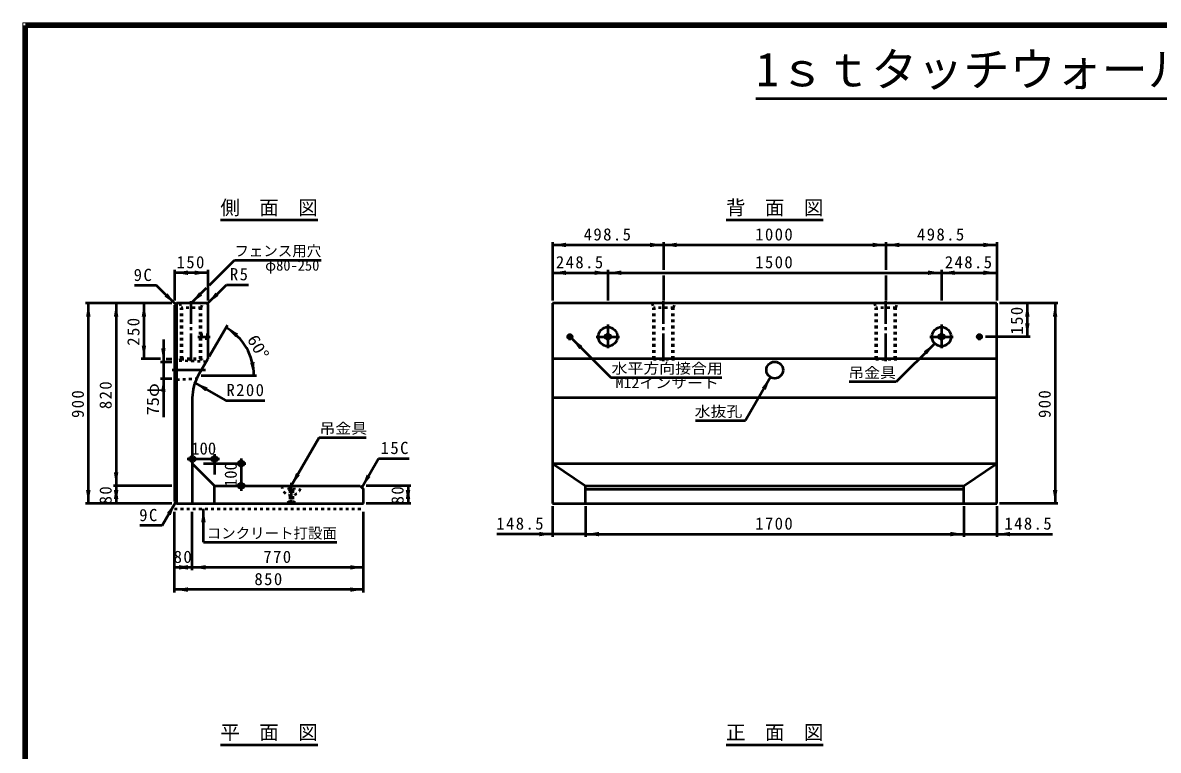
# Model space of a CAD drawing. Units: millimetres, scale not verified. Extents: x 100 to 4105, y 100 to 2870.
# Drawn here: x 100 to 2142, y 1562 to 2870 of the extents above; entities that cross this region are included whole.
import ezdxf
from ezdxf.enums import TextEntityAlignment as Align

# ---------------------------------------------------------------- set-up
doc = ezdxf.new("R2010")
doc.units = ezdxf.units.MM
doc.header["$LTSCALE"] = 5
doc.linetypes.add('USER2', pattern=[13.4, 10, -1.2, 1, -1.2])
doc.linetypes.add('USER3', pattern=[2.2, 1, -1.2])
doc.layers.add('V-nasSTD', color=7, linetype='Continuous', lineweight=50)
doc.styles.add('ＭＳ ゴシック', font='')
doc.styles.get('ＭＳ ゴシック').set_extended_font_data('MS Gothic')

msp = doc.modelspace()

# ---------------------------------------------------------------- hatches: boundary and pattern name
at = {"layer": 'V-nasSTD'}
for points in [[(1076.993, 2470.355), (1076.993, 2466.355), (1052.993, 2470.355), (1076.993, 2474.355)], [(1228.393, 2470.355), (1228.393, 2474.355), (1252.393, 2470.355), (1228.393, 2466.355)], [(1276.393, 2470.355), (1276.393, 2466.355), (1252.393, 2470.355), (1276.393, 2474.355)], [(1628.393, 2470.355), (1628.393, 2474.355), (1652.393, 2470.355), (1628.393, 2466.355)], [(1676.393, 2470.355), (1676.393, 2466.355), (1652.393, 2470.355), (1676.393, 2474.355)], [(1827.793, 2470.355), (1827.793, 2474.355), (1851.793, 2470.355), (1827.793, 2466.355)], [(396.993, 2420.355), (396.993, 2416.355), (372.993, 2420.355), (396.993, 2424.355)], [(408.993, 2420.355), (408.993, 2424.355), (432.993, 2420.355), (408.993, 2416.355)], [(1076.993, 2420.355), (1076.993, 2416.355), (1052.993, 2420.355), (1076.993, 2424.355)], [(1128.393, 2420.355), (1128.393, 2424.355), (1152.393, 2420.355), (1128.393, 2416.355)], [(1176.393, 2420.355), (1176.393, 2416.355), (1152.393, 2420.355), (1176.393, 2424.355)], [(1728.393, 2420.355), (1728.393, 2424.355), (1752.393, 2420.355), (1728.393, 2416.355)], [(1776.393, 2420.355), (1776.393, 2416.355), (1752.393, 2420.355), (1776.393, 2424.355)], [(1827.793, 2420.355), (1827.793, 2424.355), (1851.793, 2420.355), (1827.793, 2416.355)], [(357.823, 2380.525), (360.651, 2383.354), (374.793, 2363.555), (354.994, 2377.697)], [(419.964, 2382.325), (422.792, 2379.497), (402.993, 2365.355), (417.135, 2385.154)], [(449.378, 2381.74), (452.206, 2378.911), (432.407, 2364.769), (446.55, 2384.568)], [(217.993, 2341.355), (213.993, 2341.355), (217.993, 2365.355), (221.993, 2341.355)], [(267.993, 2341.355), (263.993, 2341.355), (267.993, 2365.355), (271.993, 2341.355)], [(317.993, 2341.355), (313.993, 2341.355), (317.993, 2365.355), (321.993, 2341.355)], [(1906.793, 2341.355), (1902.793, 2341.355), (1906.793, 2365.355), (1910.793, 2341.355)], [(1956.793, 2341.355), (1952.793, 2341.355), (1956.793, 2365.355), (1960.793, 2341.355)], [(1906.793, 2329.355), (1910.793, 2329.355), (1906.793, 2305.355), (1902.793, 2329.355)], [(484.996, 2307.738), (482.615, 2304.524), (465.711, 2322.024), (487.377, 2310.952)], [(317.993, 2289.355), (321.993, 2289.355), (317.993, 2265.355), (313.993, 2289.355)], [(1103.851, 2285.697), (1106.679, 2288.526), (1086.88, 2302.668), (1101.022, 2282.869)], [(1723.26, 2276.222), (1720.432, 2279.051), (1740.231, 2293.193), (1726.089, 2273.394)], [(352.993, 2284.355), (356.993, 2284.355), (352.993, 2260.355), (348.993, 2284.355)], [(512.982, 2259.266), (509.008, 2258.811), (515.711, 2235.422), (516.956, 2259.721)], [(352.993, 2206.355), (348.993, 2206.355), (352.993, 2230.355), (356.993, 2206.355)], [(1432.893, 2211.58), (1429.429, 2213.58), (1444.893, 2232.365), (1436.357, 2209.58)], [(430.516, 2210.544), (428.516, 2207.08), (409.731, 2222.544), (432.516, 2214.008)], [(267.993, 2061.355), (271.993, 2061.355), (267.993, 2037.355), (263.993, 2061.355)], [(594.993, 2058.14), (598.457, 2056.14), (582.993, 2037.355), (591.529, 2060.14)], [(721.993, 2055.14), (725.457, 2053.14), (709.993, 2034.355), (718.529, 2057.14)], [(217.993, 2029.355), (221.993, 2029.355), (217.993, 2005.355), (213.993, 2029.355)], [(267.993, 2013.355), (263.993, 2013.355), (267.993, 2037.355), (271.993, 2013.355)], [(267.993, 2029.355), (271.993, 2029.355), (267.993, 2005.355), (263.993, 2029.355)], [(792.993, 2013.355), (788.993, 2013.355), (792.993, 2037.355), (796.993, 2013.355)], [(792.993, 2029.355), (796.993, 2029.355), (792.993, 2005.355), (788.993, 2029.355)], [(1956.793, 2029.355), (1960.793, 2029.355), (1956.793, 2005.355), (1952.793, 2029.355)], [(362.793, 1986.37), (359.329, 1988.37), (374.793, 2007.155), (366.257, 1984.37)], [(424.993, 1971.555), (420.993, 1971.555), (424.993, 1995.555), (428.993, 1971.555)], [(1028.993, 1950.355), (1028.993, 1954.355), (1052.993, 1950.355), (1028.993, 1946.355)], [(1136.393, 1950.355), (1136.393, 1946.355), (1112.393, 1950.355), (1136.393, 1954.355)], [(1768.393, 1950.355), (1768.393, 1954.355), (1792.393, 1950.355), (1768.393, 1946.355)], [(1875.793, 1950.355), (1875.793, 1946.355), (1851.793, 1950.355), (1875.793, 1954.355)], [(396.993, 1890.555), (396.993, 1886.555), (372.993, 1890.555), (396.993, 1894.555)], [(380.993, 1890.555), (380.993, 1894.555), (404.993, 1890.555), (380.993, 1886.555)], [(428.993, 1890.555), (428.993, 1886.555), (404.993, 1890.555), (428.993, 1894.555)], [(688.993, 1890.555), (688.993, 1894.555), (712.993, 1890.555), (688.993, 1886.555)], [(396.993, 1850.555), (396.993, 1846.555), (372.993, 1850.555), (396.993, 1854.555)], [(688.993, 1850.555), (688.993, 1854.555), (712.993, 1850.555), (688.993, 1846.555)]]:
    msp.add_hatch(color=256, dxfattribs=at).paths.add_polyline_path(points)

# ---------------------------------------------------------------- linework, layer by layer
at = {"layer": 'V-nasSTD', "lineweight": 100}
for p, q in [((105, 2865), (105, 105)), ((4100, 2865), (105, 2865))]:
    msp.add_line(p, q, dxfattribs=at)
at = {"layer": 'V-nasSTD'}
for p, q in [((1418.212, 2733.465), (2786.788, 2733.465)), ((455.493, 2515.355), (630.493, 2515.355)), ((1364.893, 2515.355), (1539.893, 2515.355)), ((1052.993, 2475.355), (1052.993, 2370.355)), ((1252.393, 2475.355), (1252.393, 2425.355)), ((1652.393, 2475.355), (1652.393, 2425.355)), ((1851.793, 2475.355), (1851.793, 2370.355)), ((1052.993, 2470.355), (1252.393, 2470.355)), ((1252.393, 2470.355), (1652.393, 2470.355)), ((1652.393, 2470.355), (1851.793, 2470.355)), ((435.822, 2398.183), (480.775, 2443.137)), ((480.775, 2443.137), (636.775, 2443.137)), ((372.993, 2425.355), (372.993, 2370.355)), ((432.993, 2420.355), (372.993, 2420.355)), ((432.993, 2425.355), (432.993, 2370.355)), ((1052.993, 2420.355), (1152.393, 2420.355)), ((1152.393, 2425.355), (1152.393, 2370.355)), ((1152.393, 2420.355), (1752.393, 2420.355)), ((1252.393, 2415.355), (1252.393, 2370.355)), ((1652.393, 2415.355), (1652.393, 2370.355)), ((1752.393, 2425.355), (1752.393, 2370.355)), ((1752.393, 2420.355), (1851.793, 2420.355)), ((340.852, 2397.496), (300.852, 2397.496)), ((374.793, 2363.555), (340.852, 2397.496)), ((430.165, 2392.526), (402.993, 2365.355)), ((432.407, 2364.769), (466.349, 2398.71)), ((466.349, 2398.71), (506.349, 2398.71)), ((367.993, 2365.355), (212.993, 2365.355)), ((217.993, 2365.355), (217.993, 2005.355)), ((267.993, 2365.355), (267.993, 2037.355)), ((317.993, 2365.355), (317.993, 2265.355)), ((376.593, 2365.355), (372.993, 2361.755)), ((372.993, 2361.755), (372.993, 2008.955)), ((376.593, 2365.355), (376.593, 2005.355)), ((430.993, 2365.355), (376.593, 2365.355)), ((432.993, 2363.355), (432.993, 2265.355)), ((1052.993, 2365.355), (1052.993, 2005.355)), ((1851.793, 2365.355), (1052.993, 2365.355)), ((1851.793, 2005.355), (1851.793, 2365.355)), ((1961.793, 2365.355), (1856.793, 2365.355)), ((1906.793, 2365.355), (1906.793, 2305.355)), ((1956.793, 2365.355), (1956.793, 2005.355)), ((468.211, 2326.354), (435.511, 2269.716)), ((352.993, 2300.355), (352.993, 2260.355)), ((1086.88, 2302.668), (1157.591, 2231.957)), ((1740.231, 2293.193), (1671.158, 2224.119)), ((1911.793, 2305.355), (1831.793, 2305.355)), ((347.993, 2265.355), (312.993, 2265.355)), ((347.993, 2260.355), (367.993, 2260.355)), ((352.993, 2260.355), (352.993, 2230.355)), ((357.993, 2265.355), (367.993, 2265.355)), ((432.993, 2265.355), (415.711, 2235.422)), ((1851.793, 2265.355), (1052.993, 2265.355)), ((347.993, 2230.355), (367.993, 2230.355)), ((352.993, 2230.355), (352.993, 2160.355)), ((420.711, 2235.422), (520.711, 2235.422)), ((1157.591, 2231.957), (1357.591, 2231.957)), ((1444.893, 2232.365), (1399.893, 2154.422)), ((409.731, 2222.544), (465.157, 2190.544)), ((1671.158, 2224.119), (1586.158, 2224.119)), ((404.993, 2195.422), (404.993, 2005.355)), ((465.157, 2190.544), (535.157, 2190.544)), ((1851.793, 2195.422), (1052.993, 2195.422)), ((1309.893, 2154.422), (1399.893, 2154.422)), ((582.993, 2037.355), (632.993, 2123.957)), ((632.993, 2123.957), (717.993, 2123.957)), ((453.993, 2085.355), (395.993, 2085.355)), ((444.993, 2094.355), (444.993, 2057.355)), ((492.993, 2086.355), (492.993, 2028.355)), ((709.993, 2034.355), (739.993, 2086.316)), ((739.993, 2086.316), (794.993, 2086.316)), ((404.993, 2077.355), (444.993, 2037.355)), ((424.993, 2077.355), (500.993, 2077.355)), ((1052.993, 2077.355), (1851.793, 2077.355)), ((1052.993, 2077.355), (1112.393, 2037.355)), ((1792.393, 2037.355), (1851.793, 2077.355)), ((367.993, 2037.355), (262.993, 2037.355)), ((267.993, 2037.355), (267.993, 2005.355)), ((444.993, 2037.355), (706.993, 2037.355)), ((444.993, 2005.355), (444.993, 2037.355)), ((706.993, 2037.355), (712.993, 2031.355)), ((712.993, 2005.355), (712.993, 2031.355)), ((797.993, 2037.355), (717.993, 2037.355)), ((792.993, 2037.355), (792.993, 2005.355)), ((1112.393, 2037.355), (1792.393, 2037.355)), ((1112.393, 2005.355), (1112.393, 2037.355)), ((1112.393, 2031.355), (1792.393, 2031.355)), ((1792.393, 2005.355), (1792.393, 2037.355)), ((367.993, 2005.355), (212.993, 2005.355)), ((374.793, 2007.155), (350.793, 1965.586)), ((372.993, 2008.955), (376.593, 2005.355)), ((376.593, 2005.355), (712.993, 2005.355)), ((797.993, 2005.355), (717.993, 2005.355)), ((1052.993, 2005.355), (1851.793, 2005.355)), ((1961.793, 2005.355), (1856.793, 2005.355)), ((372.993, 1845.555), (372.993, 1990.555)), ((404.993, 1885.555), (404.993, 1990.555)), ((424.993, 1935.555), (424.993, 1995.555)), ((712.993, 1845.555), (712.993, 1990.555)), ((1052.993, 2000.355), (1052.993, 1945.355)), ((1112.393, 2000.355), (1112.393, 1945.355)), ((1792.393, 2000.355), (1792.393, 1945.355)), ((1851.793, 2000.355), (1851.793, 1945.355)), ((350.793, 1965.586), (310.793, 1965.586)), ((1052.993, 1950.355), (952.993, 1950.355)), ((1112.393, 1950.355), (1052.993, 1950.355)), ((1112.393, 1950.355), (1792.393, 1950.355)), ((1792.393, 1950.355), (1851.793, 1950.355)), ((1851.793, 1950.355), (1951.793, 1950.355)), ((424.993, 1935.555), (664.993, 1935.555)), ((404.993, 1890.555), (372.993, 1890.555)), ((712.993, 1890.555), (404.993, 1890.555)), ((712.993, 1850.555), (372.993, 1850.555)), ((455.493, 1571.555), (630.493, 1571.555)), ((1364.893, 1571.555), (1539.893, 1571.555))]:
    msp.add_line(p, q, dxfattribs=at)
at = {"layer": 'V-nasSTD', "linetype": 'USER2'}
for p, q in [((402.993, 2261.355), (402.993, 2369.355)), ((1252.393, 2261.355), (1252.393, 2369.355)), ((1652.393, 2261.355), (1652.393, 2369.355)), ((1084.193, 2299.355), (1084.193, 2311.355)), ((1152.393, 2327.155), (1152.393, 2284.755)), ((1752.393, 2327.155), (1752.393, 2284.755)), ((1820.593, 2299.355), (1820.593, 2311.355)), ((414.993, 2305.355), (436.993, 2305.355)), ((1078.193, 2305.355), (1090.193, 2305.355)), ((1131.193, 2305.355), (1173.593, 2305.355)), ((1731.193, 2305.355), (1773.593, 2305.355)), ((1814.593, 2305.355), (1826.593, 2305.355)), ((428.993, 2245.355), (368.993, 2245.355)), ((582.993, 2042.355), (582.993, 2012.355))]:
    msp.add_line(p, q, dxfattribs=at)
at = {"layer": 'V-nasSTD', "linetype": 'USER3'}
for p, q in [((381.993, 2365.355), (384.993, 2357.355)), ((384.993, 2265.355), (384.993, 2357.355)), ((420.993, 2357.355), (384.993, 2357.355)), ((386.993, 2265.355), (386.993, 2357.355)), ((418.993, 2265.355), (418.993, 2357.355)), ((420.993, 2357.355), (423.993, 2365.355)), ((420.993, 2265.355), (420.993, 2357.355)), ((1231.393, 2365.355), (1234.393, 2357.355)), ((1234.393, 2265.355), (1234.393, 2357.355)), ((1270.393, 2357.355), (1234.393, 2357.355)), ((1236.393, 2265.355), (1236.393, 2357.355)), ((1268.393, 2265.355), (1268.393, 2357.355)), ((1270.393, 2357.355), (1273.393, 2365.355)), ((1270.393, 2265.355), (1270.393, 2357.355)), ((1631.393, 2365.355), (1634.393, 2357.355)), ((1634.393, 2265.355), (1634.393, 2357.355)), ((1670.393, 2357.355), (1634.393, 2357.355)), ((1636.393, 2265.355), (1636.393, 2357.355)), ((1668.393, 2265.355), (1668.393, 2357.355)), ((1670.393, 2357.355), (1673.393, 2365.355)), ((1670.393, 2265.355), (1670.393, 2357.355)), ((418.993, 2301.355), (418.993, 2309.355)), ((418.993, 2309.355), (432.993, 2309.355)), ((432.993, 2301.355), (418.993, 2301.355)), ((376.993, 2262.355), (372.993, 2265.955)), ((430.107, 2260.355), (376.993, 2262.355)), ((376.993, 2228.355), (376.993, 2262.355)), ((422.993, 2265.355), (382.993, 2265.355)), ((382.993, 2264.555), (382.993, 2265.355)), ((422.993, 2264.555), (382.993, 2264.555)), ((422.993, 2264.555), (422.993, 2265.355)), ((1272.393, 2265.355), (1232.393, 2265.355)), ((1232.393, 2264.555), (1232.393, 2265.355)), ((1272.393, 2264.555), (1232.393, 2264.555)), ((1268.393, 2265.355), (1236.393, 2265.355)), ((1272.393, 2264.555), (1272.393, 2265.355)), ((1672.393, 2265.355), (1632.393, 2265.355)), ((1632.393, 2264.555), (1632.393, 2265.355)), ((1672.393, 2264.555), (1632.393, 2264.555)), ((1668.393, 2265.355), (1636.393, 2265.355)), ((1668.393, 2265.355), (1636.393, 2265.355)), ((1672.393, 2264.555), (1672.393, 2265.355)), ((376.993, 2228.355), (372.993, 2224.755)), ((376.993, 2228.355), (413.023, 2230.355)), ((577.993, 2033.355), (587.993, 2033.355)), ((577.993, 2033.355), (577.993, 2030.555)), ((577.993, 2030.555), (580.193, 2029.355)), ((577.993, 2030.555), (587.993, 2030.555)), ((580.193, 2029.355), (580.193, 2009.355)), ((580.193, 2029.355), (585.793, 2029.355)), ((585.793, 2029.355), (587.993, 2030.555)), ((585.793, 2029.355), (585.793, 2009.355)), ((587.993, 2033.355), (587.993, 2030.555)), ((575.993, 2007.355), (580.193, 2009.355)), ((575.993, 2007.355), (575.993, 2006.155)), ((575.993, 2007.355), (589.993, 2007.355)), ((575.993, 2006.155), (589.993, 2006.155)), ((580.193, 2009.355), (585.793, 2009.355)), ((585.793, 2009.355), (589.993, 2007.355)), ((589.993, 2007.355), (589.993, 2006.155)), ((372.993, 1995.555), (712.993, 1995.555))]:
    msp.add_line(p, q, dxfattribs=at)
at = {"layer": 'V-nasSTD', "lineweight": 13}
msp.add_lwpolyline([(100, 100), (100, 2870), (4105, 2870), (4105, 100)], close=True, dxfattribs=at)
at = {"layer": 'V-nasSTD'}
for centre, radius in [((1084.193, 2305.355), 3.8), ((1152.393, 2305.355), 17.2), ((1152.393, 2305.355), 5), ((1752.393, 2305.355), 17.2), ((1752.393, 2305.355), 5), ((1820.593, 2305.355), 3.8), ((1084.193, 2305.355), 2.4), ((1084.193, 2305.355), 2), ((1820.593, 2305.355), 2.4), ((1820.593, 2305.355), 2), ((1452.393, 2245.355), 15), ((404.993, 2085.355), 5), ((444.993, 2085.355), 5), ((492.993, 2077.355), 5), ((492.993, 2037.355), 5)]:
    msp.add_circle(centre, radius, dxfattribs=at)
for centre, radius, start, end in [((430.993, 2363.355), 2, 0, 90), ((415.711, 2235.422), 100, 0, 60), ((484.993, 2195.422), 80, 150, 180)]:
    msp.add_arc(centre, radius, start, end, dxfattribs=at)
at = {"layer": 'V-nasSTD', "linetype": 'USER3'}
msp.add_arc((582.993, 2037.355), 17.2, 180, 0, dxfattribs=at)

# ---------------------------------------------------------------- texts
at = {"layer": 'V-nasSTD', "style": 'ＭＳ ゴシック'}
for s, height, p in [('1ｓｔタッチウォール(Ｆ型)  Ｈ=900', 60.81, (2102.5, 2816.409)), ('側\u3000面\u3000図', 25.66, (542.993, 2550.355)), ('背\u3000面\u3000図', 25.66, (1452.393, 2550.355)), ('フェンス用穴', 19.06, (558.775, 2469.137)), ('φ80-250', 19.06, (584.775, 2443.137)), ('100', 21.99, (425.493, 2115.355)), ('コンクリート打設面', 19.06, (548.022, 1961.555)), ('平\u3000面\u3000図', 25.66, (542.993, 1606.555)), ('正\u3000面\u3000図', 25.66, (1452.393, 1606.555))]:
    msp.add_text(s, height=height, dxfattribs=at).set_placement(p, align=Align.TOP_CENTER)
at = {"layer": 'V-nasSTD', "style": 'ＭＳ ゴシック', "width": 1.1}
for s, rotation, p in [('60°', 300, (533.045, 2292.194)), ('75φ', 90, (322.993, 2192.855))]:
    msp.add_text(s, height=21.99, rotation=rotation, dxfattribs=at).set_placement(p, align=Align.TOP_CENTER)
for s, p in [('水平方向接合用', (1259.091, 2257.957)), ('吊金具', (1627.658, 2250.119)), ('M12インサート', (1259.091, 2231.957)), ('水抜孔', (1351.393, 2180.422)), ('吊金具', (676.493, 2149.957))]:
    msp.add_text(s, height=19.06, dxfattribs=at).set_placement(p, align=Align.TOP_CENTER)
at = {"layer": 'V-nasSTD', "style": 'ＭＳ ゴシック'}
msp.add_text('100', height=21.99, rotation=90, dxfattribs=at).set_placement((462.993, 2057.355), align=Align.TOP_CENTER)
at = {"layer": 'V-nasSTD', "char_height": 21.99, "attachment_point": 2, "style": 'ＭＳ ゴシック'}
for s, insert in [('\\T1.17;498.5', (1152.693, 2500.355)), ('\\T1.17;1000', (1452.393, 2500.355)), ('\\T1.17;498.5', (1752.093, 2500.355)), ('\\T1.17;150', (402.993, 2450.355)), ('\\T1.17;248.5', (1102.693, 2450.355)), ('\\T1.17;1500', (1452.393, 2450.355)), ('\\T1.17;248.5', (1802.093, 2450.355)), ('\\T1.17;9C', (317.102, 2427.496)), ('\\T1.17;R5', (490.099, 2428.71)), ('\\T1.17;R200', (501.407, 2220.544)), ('\\T1.17;15C', (769.993, 2116.316)), ('\\T1.17;9C', (327.043, 1995.586)), ('\\T1.17;148.5', (995.493, 1980.355)), ('\\T1.17;1700', (1452.393, 1980.355)), ('\\T1.17;148.5', (1909.293, 1980.355)), ('\\T1.17;80', (388.993, 1920.555)), ('\\T1.17;770', (558.993, 1920.555)), ('\\T1.17;850', (542.993, 1880.555))]:
    msp.add_mtext(s, dxfattribs=dict(at, insert=insert))
at = {"layer": 'V-nasSTD', "char_height": 21.99, "attachment_point": 2, "rotation": 90, "style": 'ＭＳ ゴシック'}
for s, insert in [('\\T1.17;150', (1876.793, 2335.355)), ('\\T1.17;250', (287.993, 2315.355)), ('\\T1.17;900', (187.993, 2185.355)), ('\\T1.17;820', (237.993, 2201.355)), ('\\T1.17;900', (1926.793, 2185.355)), ('\\T1.17;80', (237.993, 2021.355)), ('\\T1.17;80', (762.993, 2021.355))]:
    msp.add_mtext(s, dxfattribs=dict(at, insert=insert))

doc.saveas('drawing.dxf')
